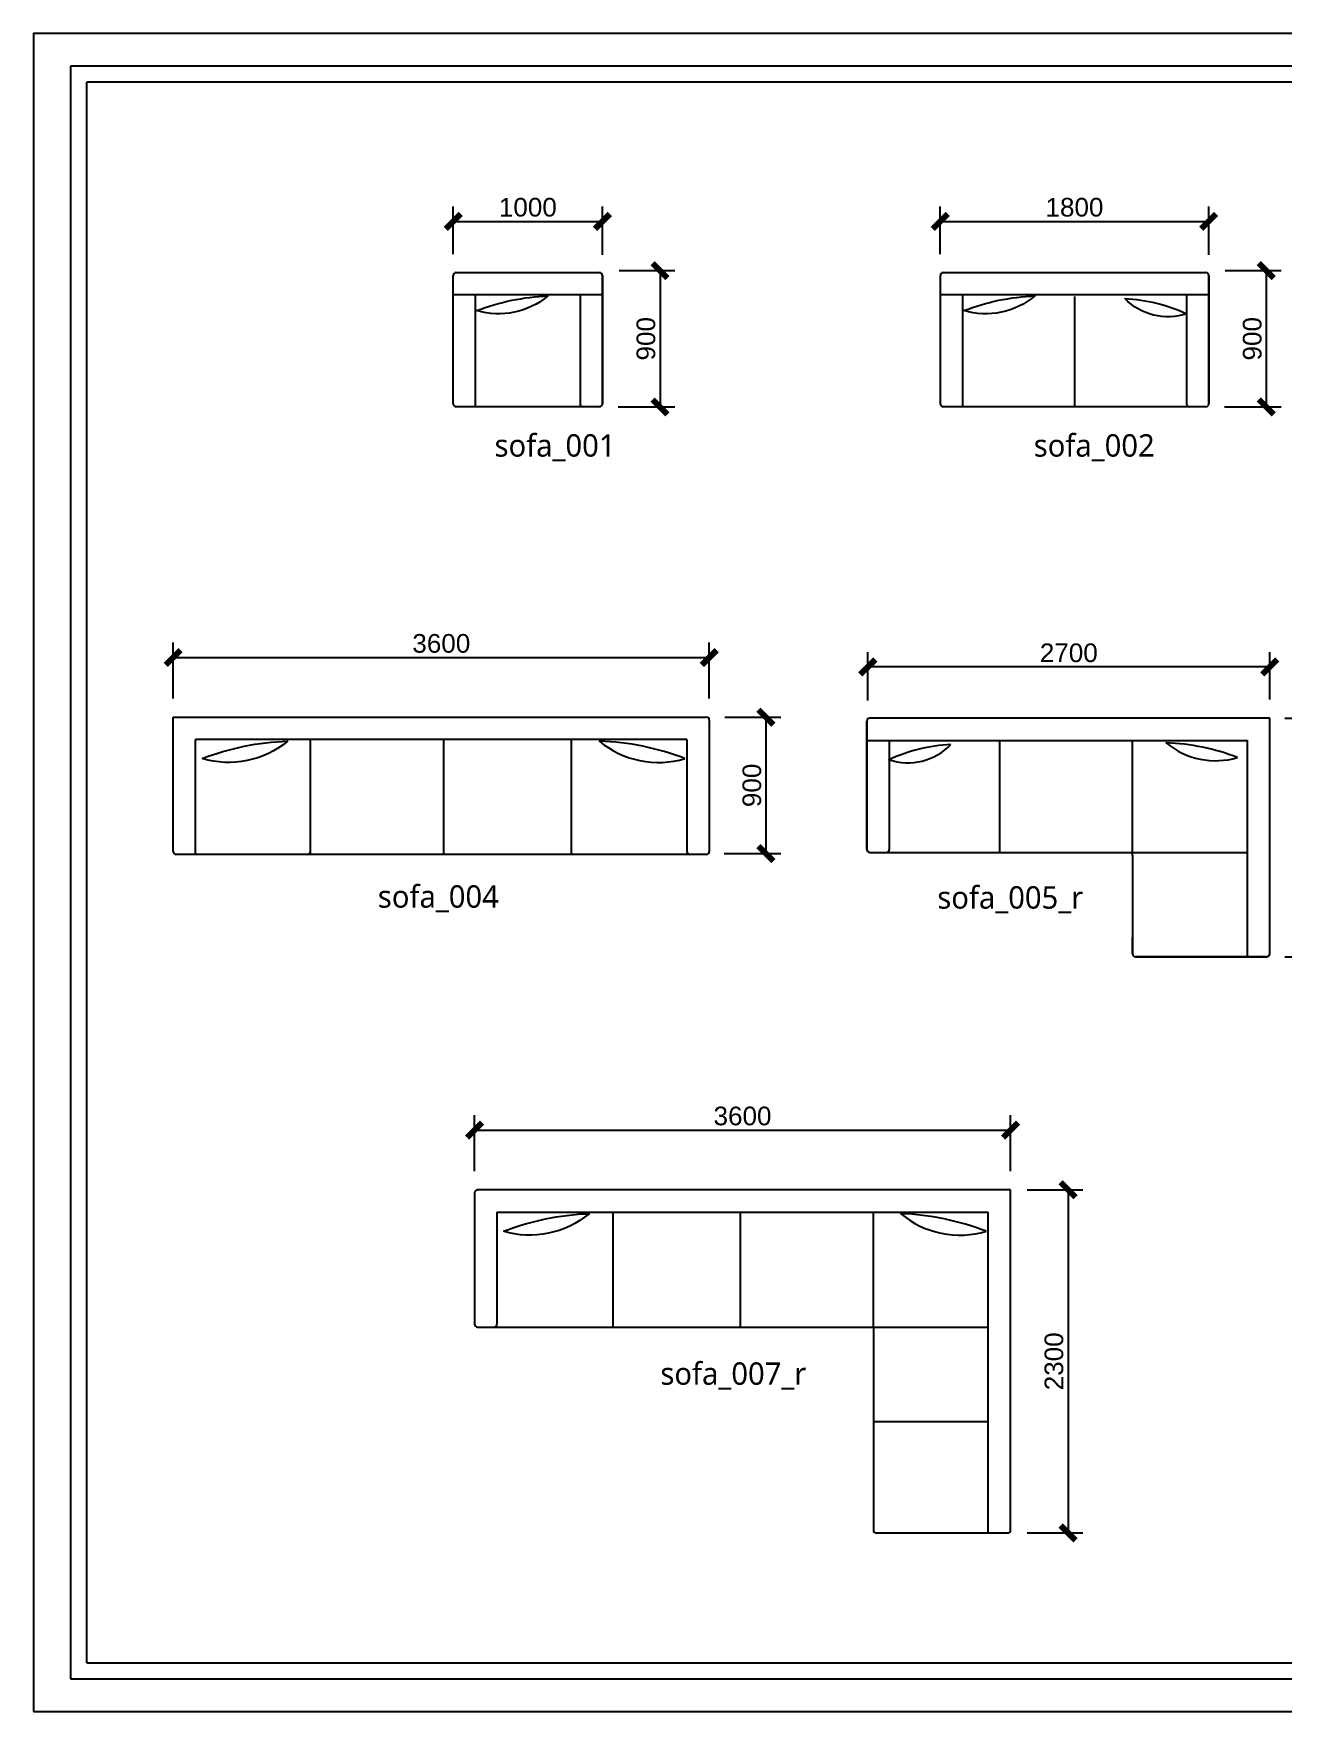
# Model space of a CAD drawing. Extents: x 96704 to 336282, y 34580 to 122302.
# Drawn here: x 117323 to 125701, y 93341 to 104589 of the extents above; entities that cross this region are included whole.
import ezdxf

# ---------------------------------------------------------------- set-up
doc = ezdxf.new("R2010")
doc.units = 0
doc.header["$LTSCALE"] = 1000
doc.header["$MEASUREMENT"] = 0
doc.layers.add('A-WINDOW-门窗', color=153, linetype='Continuous')
doc.layers.add('PM-家具', color=146, linetype='Continuous')
doc.styles.add('ar', font='arial.ttf')
doc.styles.get("Standard").update_dxf_attribs({"font": 'gbenor.shx', "bigfont": 'gbcbig.shx'})
doc.dimstyles.new('1-50', dxfattribs={"dimscale": 50, "dimtxt": 2.5, "dimasz": 2, "dimexe": 2, "dimexo": 2.5, "dimgap": 0.6, "dimtad": 1, "dimdec": 0, "dimrnd": 0.005, "dimzin": 0, "dimdsep": 46, "dimtxsty": 'ar', "dimblk": 'ARCHTICK', "dimcen": 0.125, "dimclrd": 44, "dimclre": 44, "dimclrt": 50, "dimadec": 0, "dimazin": 0, "dimtfac": 1, "dimtdec": 0, "dimtix": 1, "dimtmove": 1, "dimatfit": 3, "dimldrblk": 'DOT', "dimfxl": 1, "dimtvp": 1, "dimtolj": 1, "dimtzin": 0, "dimarcsym": 0})

# ---------------------------------------------------------------- blocks, each defined once
blk = doc.blocks.new('图框2')
at = {"color": 251}
for p, q in [((25027, 17757), (372, 17757)), ((372, 17757), (372, 493)), ((372, 493), (25027, 493))]:
    blk.add_line(p, q, dxfattribs=at)
for p, q in [((24853, 17583), (546, 17583)), ((546, 667), (546, 17583)), ((546, 667), (24853, 667))]:
    blk.add_line(p, q)
blk.add_lwpolyline([(-25, 145), (25375, 145), (25375, 18105), (-25, 18105)], close=True)
blk = doc.blocks.new('_ArchTick')
at = {"color": 0, "linetype": 'ByBlock', "const_width": 0.4}
blk.add_lwpolyline([(-0.5, -0.5), (0.5, 0.5)], dxfattribs=at)
blk = doc.blocks.new('*D111')
at = {"layer": 'A-WINDOW-门窗', "color": 3, "lineweight": -2, "transparency": 16777216}
for p, q in [((122915, 100119), (122915, 100443)), ((125609, 100343), (122915, 100343)), ((125609, 100125), (125609, 100443))]:
    blk.add_line(p, q, dxfattribs=at)
at = {"layer": 'Defpoints', "color": 0, "transparency": 16777216}
for p in [(122915, 100343), (125609, 100000), (122915, 99994)]:
    blk.add_point(p, dxfattribs=at)
at = {"layer": 'A-WINDOW-门窗', "color": 3, "lineweight": -2, "transparency": 16777216, "xscale": 100, "yscale": 100, "zscale": 100, "rotation": 180}
blk.add_blockref('_ArchTick', (122915, 100343), dxfattribs=at)
at = {"layer": 'A-WINDOW-门窗', "color": 3, "lineweight": -2, "transparency": 16777216, "xscale": 100, "yscale": 100, "zscale": 100}
blk.add_blockref('_ArchTick', (125609, 100343), dxfattribs=at)
at = {"layer": 'A-WINDOW-门窗', "color": 255, "transparency": 16777216, "insert": (124262, 100437), "char_height": 125, "width": 376.36, "attachment_point": 5, "style": 'ar'}
blk.add_mtext('\\A1;2700', dxfattribs=at)
blk = doc.blocks.new('_Dot')
at = {"color": 0, "linetype": 'ByBlock', "lineweight": -2}
blk.add_line((-0.5, 0), (-1, 0), dxfattribs=at)
at = {"color": 0, "linetype": 'ByBlock', "const_width": 0.5}
blk.add_lwpolyline([(-0.25, 0, 1), (0.25, 0, 1)], format="xyb", close=True, dxfattribs=at)
blk = doc.blocks.new('*D113')
at = {"layer": 'A-WINDOW-门窗', "color": 3, "lineweight": -2, "transparency": 16777216}
for p, q in [((120279, 96963), (120279, 97338)), ((123872, 96963), (123872, 97338)), ((120279, 97238), (123872, 97238))]:
    blk.add_line(p, q, dxfattribs=at)
at = {"layer": 'Defpoints', "color": 0, "transparency": 16777216}
for p in [(123872, 97238), (120279, 96838), (123872, 96838)]:
    blk.add_point(p, dxfattribs=at)
at = {"layer": 'A-WINDOW-门窗', "color": 3, "lineweight": -2, "transparency": 16777216, "xscale": 100, "yscale": 100, "zscale": 100, "rotation": 180}
blk.add_blockref('_ArchTick', (120279, 97238), dxfattribs=at)
at = {"layer": 'A-WINDOW-门窗', "color": 3, "lineweight": -2, "transparency": 16777216, "xscale": 100, "yscale": 100, "zscale": 100}
blk.add_blockref('_ArchTick', (123872, 97238), dxfattribs=at)
at = {"layer": 'A-WINDOW-门窗', "color": 255, "transparency": 16777216, "insert": (122075, 97332), "char_height": 125, "attachment_point": 5, "style": 'ar'}
blk.add_mtext('\\A1;3600', dxfattribs=at)
blk = doc.blocks.new('*D116')
at = {"layer": 'A-WINDOW-门窗', "color": 3, "lineweight": -2, "transparency": 16777216}
for p, q in [((118259, 100131), (118259, 100506)), ((121852, 100131), (121852, 100506)), ((118259, 100406), (121852, 100406))]:
    blk.add_line(p, q, dxfattribs=at)
at = {"layer": 'Defpoints', "color": 0, "transparency": 16777216}
for p in [(121852, 100406), (118259, 100006), (121852, 100006)]:
    blk.add_point(p, dxfattribs=at)
at = {"layer": 'A-WINDOW-门窗', "color": 3, "lineweight": -2, "transparency": 16777216, "xscale": 100, "yscale": 100, "zscale": 100, "rotation": 180}
blk.add_blockref('_ArchTick', (118259, 100406), dxfattribs=at)
at = {"layer": 'A-WINDOW-门窗', "color": 3, "lineweight": -2, "transparency": 16777216, "xscale": 100, "yscale": 100, "zscale": 100}
blk.add_blockref('_ArchTick', (121852, 100406), dxfattribs=at)
at = {"layer": 'A-WINDOW-门窗', "color": 255, "transparency": 16777216, "insert": (120056, 100500), "char_height": 125, "attachment_point": 5, "style": 'ar'}
blk.add_mtext('\\A1;3600', dxfattribs=at)
blk = doc.blocks.new('*D118')
at = {"layer": 'A-WINDOW-门窗', "color": 3, "lineweight": -2, "transparency": 16777216}
for p, q in [((123400, 103111), (123400, 103430)), ((125200, 103105), (125200, 103430)), ((123400, 103330), (125200, 103330))]:
    blk.add_line(p, q, dxfattribs=at)
at = {"layer": 'Defpoints', "color": 0, "transparency": 16777216}
for p in [(125200, 103330), (123400, 102986), (125200, 102980)]:
    blk.add_point(p, dxfattribs=at)
at = {"layer": 'A-WINDOW-门窗', "color": 3, "lineweight": -2, "transparency": 16777216, "xscale": 100, "yscale": 100, "zscale": 100, "rotation": 180}
blk.add_blockref('_ArchTick', (123400, 103330), dxfattribs=at)
at = {"layer": 'A-WINDOW-门窗', "color": 3, "lineweight": -2, "transparency": 16777216, "xscale": 100, "yscale": 100, "zscale": 100}
blk.add_blockref('_ArchTick', (125200, 103330), dxfattribs=at)
at = {"layer": 'A-WINDOW-门窗', "color": 255, "transparency": 16777216, "insert": (124300, 103424), "char_height": 125, "width": 376.36, "attachment_point": 5, "style": 'ar'}
blk.add_mtext('\\A1;1800', dxfattribs=at)
blk = doc.blocks.new('*D119')
at = {"layer": 'A-WINDOW-门窗', "color": 3, "lineweight": -2, "transparency": 16777216}
for p, q in [((120136, 103111), (120136, 103430)), ((121136, 103105), (121136, 103430)), ((120136, 103330), (121136, 103330))]:
    blk.add_line(p, q, dxfattribs=at)
at = {"layer": 'Defpoints', "color": 0, "transparency": 16777216}
for p in [(121136, 103330), (120136, 102986), (121136, 102980)]:
    blk.add_point(p, dxfattribs=at)
at = {"layer": 'A-WINDOW-门窗', "color": 3, "lineweight": -2, "transparency": 16777216, "xscale": 100, "yscale": 100, "zscale": 100, "rotation": 180}
blk.add_blockref('_ArchTick', (120136, 103330), dxfattribs=at)
at = {"layer": 'A-WINDOW-门窗', "color": 3, "lineweight": -2, "transparency": 16777216, "xscale": 100, "yscale": 100, "zscale": 100}
blk.add_blockref('_ArchTick', (121136, 103330), dxfattribs=at)
at = {"layer": 'A-WINDOW-门窗', "color": 255, "transparency": 16777216, "insert": (120636, 103424), "char_height": 125, "width": 376.36, "attachment_point": 5, "style": 'ar'}
blk.add_mtext('\\A1;1000', dxfattribs=at)
blk = doc.blocks.new('*D123')
at = {"layer": 'A-WINDOW-门窗', "color": 3, "lineweight": -2, "transparency": 16777216}
for p, q in [((123982, 96838), (124357, 96838)), ((124257, 96838), (124257, 94538)), ((123982, 94538), (124357, 94538))]:
    blk.add_line(p, q, dxfattribs=at)
at = {"layer": 'Defpoints', "color": 0, "transparency": 16777216}
for p in [(123857, 96838), (123857, 94538), (124257, 94538)]:
    blk.add_point(p, dxfattribs=at)
at = {"layer": 'A-WINDOW-门窗', "color": 3, "lineweight": -2, "transparency": 16777216, "xscale": 100, "yscale": 100, "zscale": 100}
for p, rotation in [((124257, 96838), 90), ((124257, 94538), 270)]:
    blk.add_blockref('_ArchTick', p, dxfattribs=dict(at, rotation=rotation))
at = {"layer": 'A-WINDOW-门窗', "color": 255, "transparency": 16777216, "insert": (124163, 95688), "char_height": 125, "attachment_point": 5, "rotation": 90, "style": 'ar'}
blk.add_mtext('\\A1;2300', dxfattribs=at)
blk = doc.blocks.new('*D124')
at = {"layer": 'A-WINDOW-门窗', "color": 3, "lineweight": -2, "transparency": 16777216}
for p, q in [((121957, 100006), (122332, 100006)), ((122232, 100006), (122232, 99092)), ((121951, 99092), (122332, 99092))]:
    blk.add_line(p, q, dxfattribs=at)
at = {"layer": 'Defpoints', "color": 0, "transparency": 16777216}
for p in [(121832, 100006), (121826, 99092), (122232, 99092)]:
    blk.add_point(p, dxfattribs=at)
at = {"layer": 'A-WINDOW-门窗', "color": 3, "lineweight": -2, "transparency": 16777216, "xscale": 100, "yscale": 100, "zscale": 100}
for p, rotation in [((122232, 100006), 90), ((122232, 99092), 270)]:
    blk.add_blockref('_ArchTick', p, dxfattribs=dict(at, rotation=rotation))
at = {"layer": 'A-WINDOW-门窗', "color": 255, "transparency": 16777216, "insert": (122138, 99549), "char_height": 125, "attachment_point": 5, "rotation": 90, "style": 'ar'}
blk.add_mtext('\\A1;900', dxfattribs=at)
blk = doc.blocks.new('*D125')
at = {"layer": 'A-WINDOW-门窗', "color": 3, "lineweight": -2, "transparency": 16777216}
for p, q in [((125710, 100000), (126085, 100000)), ((125985, 100000), (125985, 98400)), ((125710, 98400), (126085, 98400))]:
    blk.add_line(p, q, dxfattribs=at)
at = {"layer": 'Defpoints', "color": 0, "transparency": 16777216}
for p in [(125585, 100000), (125585, 98400), (125985, 98400)]:
    blk.add_point(p, dxfattribs=at)
at = {"layer": 'A-WINDOW-门窗', "color": 3, "lineweight": -2, "transparency": 16777216, "xscale": 100, "yscale": 100, "zscale": 100}
for p, rotation in [((125985, 100000), 90), ((125985, 98400), 270)]:
    blk.add_blockref('_ArchTick', p, dxfattribs=dict(at, rotation=rotation))
at = {"layer": 'A-WINDOW-门窗', "color": 255, "transparency": 16777216, "insert": (125891, 99200), "char_height": 125, "attachment_point": 5, "rotation": 90, "style": 'ar'}
blk.add_mtext('\\A1;1600', dxfattribs=at)
blk = doc.blocks.new('*D126')
at = {"layer": 'A-WINDOW-门窗', "color": 3, "lineweight": -2, "transparency": 16777216}
for p, q in [((121247, 103000), (121622, 103000)), ((121522, 103000), (121522, 102086)), ((121241, 102086), (121622, 102086))]:
    blk.add_line(p, q, dxfattribs=at)
at = {"layer": 'Defpoints', "color": 0, "transparency": 16777216}
for p in [(121122, 103000), (121116, 102086), (121522, 102086)]:
    blk.add_point(p, dxfattribs=at)
at = {"layer": 'A-WINDOW-门窗', "color": 3, "lineweight": -2, "transparency": 16777216, "xscale": 100, "yscale": 100, "zscale": 100}
for p, rotation in [((121522, 103000), 90), ((121522, 102086), 270)]:
    blk.add_blockref('_ArchTick', p, dxfattribs=dict(at, rotation=rotation))
at = {"layer": 'A-WINDOW-门窗', "color": 255, "transparency": 16777216, "insert": (121428, 102543), "char_height": 125, "attachment_point": 5, "rotation": 90, "style": 'ar'}
blk.add_mtext('\\A1;900', dxfattribs=at)
blk = doc.blocks.new('*D127')
at = {"layer": 'A-WINDOW-门窗', "color": 3, "lineweight": -2, "transparency": 16777216}
for p, q in [((125311, 103000), (125686, 103000)), ((125586, 103000), (125586, 102086)), ((125305, 102086), (125686, 102086))]:
    blk.add_line(p, q, dxfattribs=at)
at = {"layer": 'Defpoints', "color": 0, "transparency": 16777216}
for p in [(125186, 103000), (125180, 102086), (125586, 102086)]:
    blk.add_point(p, dxfattribs=at)
at = {"layer": 'A-WINDOW-门窗', "color": 3, "lineweight": -2, "transparency": 16777216, "xscale": 100, "yscale": 100, "zscale": 100}
for p, rotation in [((125586, 103000), 90), ((125586, 102086), 270)]:
    blk.add_blockref('_ArchTick', p, dxfattribs=dict(at, rotation=rotation))
at = {"layer": 'A-WINDOW-门窗', "color": 255, "transparency": 16777216, "insert": (125492, 102543), "char_height": 125, "attachment_point": 5, "rotation": 90, "style": 'ar'}
blk.add_mtext('\\A1;900', dxfattribs=at)
blk = doc.blocks.new('5465476767')
for p, q in [((-151868, -28178), (-151868, -29058)), ((-148275, -28158), (-151848, -28158)), ((-148275, -30438), (-148275, -28158)), ((-151718, -28308), (-148425, -28308)), ((-151718, -28308), (-151718, -29058)), ((-150941, -28308), (-150941, -28408)), ((-150087, -28308), (-150087, -28408)), ((-149195, -29078), (-149195, -28308)), ((-148425, -30458), (-148425, -28308)), ((-150941, -28408), (-150941, -29078)), ((-150087, -28408), (-150087, -29078)), ((-151848, -29078), (-149195, -29078)), ((-151848, -29078), (-151738, -29078)), ((-149195, -29078), (-149195, -30438)), ((-149195, -29078), (-148425, -29078)), ((-148525, -29713), (-149195, -29713)), ((-148425, -29713), (-148525, -29713)), ((-149175, -30458), (-148295, -30458))]:
    blk.add_line(p, q)
for points in [[(-151675, -28436, -0.083637), (-151101, -28318, -0.251952)], [(-148438, -28436, 0.083637), (-149011, -28318, 0.251952)]]:
    blk.add_lwpolyline(points, format="xyb", close=True)
for centre, start, end in [((-151848, -28178), 90, 180), ((-151848, -29058), 180, 270), ((-151848, -29058), 180, 270), ((-151738, -29058), 270, 0), ((-149175, -30438), 179.9998, 270), ((-148295, -30438), 270, 0)]:
    blk.add_arc(centre, 20, start, end)
blk = doc.blocks.new('5465765767')
for p, q in [((-153888, -24989), (-150315, -24989)), ((-153888, -25892), (-153888, -24989)), ((-150295, -25009), (-150295, -25889)), ((-150445, -25139), (-153738, -25139)), ((-153738, -25909), (-153738, -25139)), ((-152968, -25909), (-152968, -25139)), ((-152076, -25139), (-152076, -25239)), ((-151221, -25139), (-151221, -25239)), ((-150445, -25139), (-150445, -25889)), ((-152076, -25239), (-152076, -25909)), ((-151221, -25239), (-151221, -25909)), ((-152988, -25909), (-153868, -25909)), ((-152968, -25909), (-153738, -25909)), ((-150315, -25909), (-152968, -25909)), ((-150315, -25909), (-150425, -25909))]:
    blk.add_line(p, q)
for points in [[(-153694, -25267, -0.083637), (-153121, -25150, -0.251952)], [(-150458, -25267, 0.083637), (-151031, -25150, 0.251952)]]:
    blk.add_lwpolyline(points, format="xyb", close=True)
for centre, start, end in [((-150315, -25009), 0, 90), ((-153868, -25889), 180, 270), ((-152988, -25889), 270, 0.0002), ((-150425, -25889), 180, 270), ((-150315, -25889), 270, 0), ((-150315, -25889), 270, 0)]:
    blk.add_arc(centre, 20, start, end)
blk = doc.blocks.new('4365465656')
for p, q in [((-152011, -22889), (-152011, -22029)), ((-152011, -22889), (-152011, -22029)), ((-151991, -22009), (-151031, -22009)), ((-151011, -22029), (-151011, -22889)), ((-151011, -22889), (-151011, -22029)), ((-151011, -22889), (-151011, -22039)), ((-151011, -22159), (-152011, -22159)), ((-151861, -22909), (-151861, -22159)), ((-151161, -22159), (-151161, -22889)), ((-151031, -22909), (-151991, -22909)), ((-151091, -22909), (-151991, -22909)), ((-151031, -22909), (-151141, -22909))]:
    blk.add_line(p, q)
blk.add_lwpolyline([(-151854, -22264, -0.083637), (-151376, -22166, -0.251952)], format="xyb", close=True)
for centre, start, end in [((-151991, -22029), 90, 180), ((-151031, -22029), 0, 90), ((-151991, -22889), 180, 270), ((-151141, -22889), 180, 270), ((-151031, -22889), 270, 0), ((-151031, -22889), 270, 0)]:
    blk.add_arc(centre, 20, start, end)
blk = doc.blocks.new('546546565657')
for p, q in [((-148746, -22889), (-148746, -22029)), ((-148746, -22889), (-148746, -22029)), ((-148726, -22009), (-146966, -22009)), ((-146946, -22029), (-146946, -22889)), ((-146946, -22889), (-146946, -22029)), ((-146946, -22159), (-148746, -22159)), ((-148596, -22909), (-148596, -22159)), ((-147846, -22169), (-147846, -22909)), ((-147096, -22159), (-147096, -22889)), ((-146966, -22909), (-148726, -22909)), ((-147826, -22909), (-148726, -22909)), ((-146966, -22909), (-147076, -22909))]:
    blk.add_line(p, q)
for points in [[(-148589, -22264, -0.083637), (-148112, -22166, -0.251952)], [(-147509, -22183, -0.095562), (-147094, -22285, -0.287875)]]:
    blk.add_lwpolyline(points, format="xyb", close=True)
for centre, start, end in [((-148726, -22029), 90, 180), ((-146966, -22029), 0, 90), ((-148726, -22889), 180, 270), ((-147076, -22889), 180, 270), ((-146966, -22889), 270, 0), ((-146966, -22889), 270, 0)]:
    blk.add_arc(centre, 20, start, end)

msp = doc.modelspace()

# ---------------------------------------------------------------- linework, layer by layer
at = {"layer": 'PM-家具'}
for p, q in [((125608.8, 99999.9), (122928.8, 99999.9)), ((125608.8, 98419.9), (125608.8, 99999.9)), ((122908.8, 99979.9), (122908.8, 99119.9)), ((122908.8, 99119.9), (122908.8, 99979.9)), ((122908.8, 99849.9), (125458.8, 99849.9)), ((123058.8, 99849.9), (123058.8, 99119.9)), ((123797, 99849.9), (123797, 99749.9)), ((124688.8, 99079.9), (124688.8, 99849.9)), ((125458.8, 98399.9), (125458.8, 99849.9)), ((123797, 99749.9), (123797, 99099.9)), ((122928.8, 99099.9), (124688.8, 99099.9)), ((122928.8, 99099.9), (123038.8, 99099.9)), ((124688.8, 99099.9), (125458.8, 99099.9)), ((124688.8, 99079.9), (124688.8, 98419.9)), ((124688.8, 98419.9), (124688.8, 98529.9)), ((125588.8, 98399.9), (124708.8, 98399.9)), ((124708.8, 98399.9), (125588.8, 98399.9))]:
    msp.add_line(p, q, dxfattribs=at)
for points in [[(123470.9, 99822.7, 0.0955618), (123056.3, 99720.5, 0.2878747)], [(125393.5, 99735.9, 0.083637), (124915.6, 99833.9, 0.251952)]]:
    msp.add_lwpolyline(points, format="xyb", close=True, dxfattribs=at)
for centre, start, end in [((122928.8, 99979.9), 90, 180), ((122928.8, 99119.9), 180, 270), ((122928.8, 99119.9), 180, 270), ((123038.8, 99119.9), 270, 0), ((124708.8, 98419.9), 180, 270), ((124708.8, 98419.9), 179.9998, 270), ((125588.8, 98419.9), 270, 0)]:
    msp.add_arc(centre, 20, start, end, dxfattribs=at)

# ---------------------------------------------------------------- block references
at = {"xscale": 0.6263055771723246, "yscale": 0.6263055771723246, "zscale": 0.6263055771723246}
msp.add_blockref('图框2', (117338.5, 93249.8), dxfattribs=at)
at = {"layer": 'PM-家具'}
for name in ['4365465656', '546546565657', '5465765767', '5465476767']:
    msp.add_blockref(name, (272146.9, 124995.7), dxfattribs=at)

# ---------------------------------------------------------------- texts
at = {"char_height": 150, "width": 1434.402, "attachment_point": 1}
for s, insert in [('{\\fMicrosoft YaHei|b0|i0|c134|p34;sofa_001}', (120412.9, 101902.9)), ('{\\fMicrosoft YaHei|b0|i0|c134|p34;sofa_002}', (124027.2, 101902.9)), ('{\\fMicrosoft YaHei|b0|i0|c134|p34;sofa_004}', (119630.7, 98879.2)), ('{\\fMicrosoft YaHei|b0|i0|c134|p34;sofa_005_r}', (123380.7, 98872.8)), ('{\\fMicrosoft YaHei|b0|i0|c134|p34;sofa_007_r}', (121524.7, 95680.9))]:
    msp.add_mtext(s, dxfattribs=dict(at, insert=insert))

# ---------------------------------------------------------------- dimensions: what is measured, and where the dimension line sits
at = {"layer": 'A-WINDOW-门窗', "color": 9}
for base, p1, p2, text, picture, middle in [((121135.9, 103329.8), (120135.9, 102986.3), (121135.9, 102980.4), '1000', '*D119', (120635.9, 103423.6)), ((125200.4, 103329.8), (123400.4, 102986.3), (125200.4, 102980.4), '1800', '*D118', (124300.4, 103423.6)), ((121852.2, 100406.3), (118259, 100006.3), (121852.2, 100006.3), '3600', '*D116', (120055.6, 100500.2)), ((123871.9, 97237.8), (120278.7, 96837.8), (123871.9, 96837.8), '3600', '*D113', (122075.3, 97331.7))]:
    dim = msp.add_linear_dim(base=base, p1=p1, p2=p2, text=text, dimstyle='1-50', override={"dimclrd": 3, "dimclre": 3, "dimclrt": 255}, dxfattribs=at)
    dim.commit()
    dim.dimension.update_dxf_attribs({"geometry": picture, "text_midpoint": middle})
for base, p1, p2, angle, text, picture, middle in [((121521.7, 102086.3), (121121.7, 103000.4), (121115.9, 102086.3), 89.99999, '900', '*D126', (121427.9, 102543.4)), ((125586.3, 102086.3), (125186.3, 103000.4), (125180.4, 102086.3), 90, '900', '*D127', (125492.4, 102543.4)), ((122914.6, 100343.4), (125608.8, 99999.9), (122914.6, 99994), 180, '2700', '*D111', (124261.7, 100437.2)), ((122232.2, 99092.2), (121832.2, 100006.3), (121826.3, 99092.2), 90, '900', '*D124', (122138.4, 99549.2))]:
    dim = msp.add_linear_dim(base=base, p1=p1, p2=p2, angle=angle, text=text, dimstyle='1-50', override={"dimclrd": 3, "dimclre": 3, "dimclrt": 255}, dxfattribs=at)
    dim.commit()
    dim.dimension.update_dxf_attribs({"geometry": picture, "text_midpoint": middle})
for base, p1, p2, picture, middle in [((125984.9, 98399.9), (125584.9, 99999.9), (125584.9, 98399.9), '*D125', (125891.1, 99199.9)), ((124257.2, 94538), (123857.2, 96837.8), (123857.2, 94538), '*D123', (124163.4, 95687.9))]:
    dim = msp.add_linear_dim(base=base, p1=p1, p2=p2, angle=90, dimstyle='1-50', override={"dimclrd": 3, "dimclre": 3, "dimclrt": 255}, dxfattribs=at)
    dim.commit()
    dim.dimension.update_dxf_attribs({"geometry": picture, "text_midpoint": middle})

doc.saveas('drawing.dxf')
